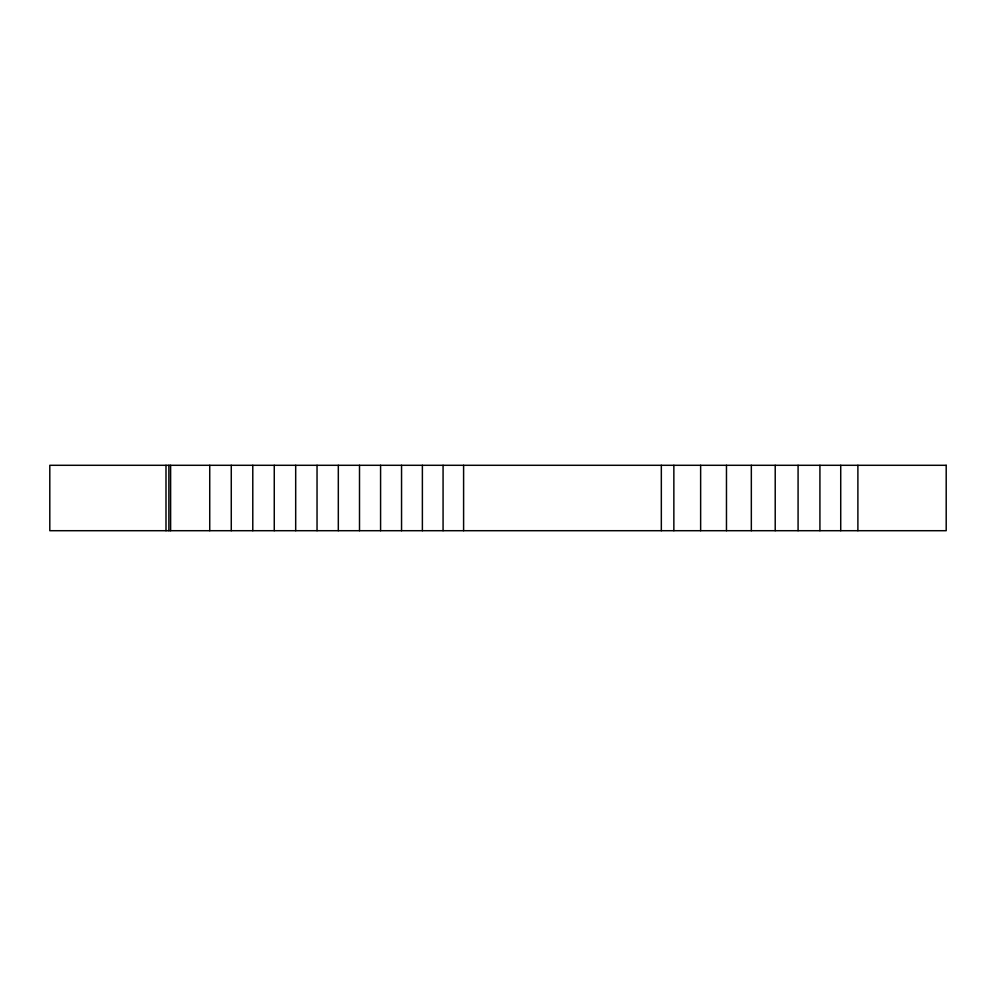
<?xml version="1.0" encoding="UTF-8"?>
<svg xmlns="http://www.w3.org/2000/svg" width="996" height="996" viewBox="0 0 996 996"><rect width="100%" height="100%" fill="white"/><g stroke="black" fill="none" stroke-linecap="round" stroke-linejoin="round"><path stroke-width="1.49" d="M857.892 465.294L857.892 530.706M840.724 465.294L840.724 530.706M819.92 465.294L819.92 530.706M798.082 465.294L798.082 530.706M775.212 465.294L775.212 530.706M751.333 465.294L751.333 530.706M726.47 465.294L726.47 530.706M700.636 465.294L700.636 530.706M673.856 465.294L673.856 530.706M661.332 465.294L661.332 530.706M463.601 465.294L463.601 530.706M443.071 465.294L443.071 530.706M422.379 465.294L422.379 530.706M401.55 465.294L401.55 530.706M380.584 465.294L380.584 530.706M359.506 465.294L359.506 530.706M338.316 465.294L338.316 530.706M317.039 465.294L317.039 530.706M295.688 465.294L295.688 530.706M274.261 465.294L274.261 530.706M252.785 465.294L252.785 530.706M231.271 465.294L231.271 530.706M209.733 465.294L209.733 530.706M170.615 465.294L170.615 530.706M168.872 465.294L168.872 530.706M165.996 465.294L165.996 530.706M946.2 465.294L49.8 465.294L49.8 530.706L946.2 530.706L946.2 465.294"/></g></svg>
